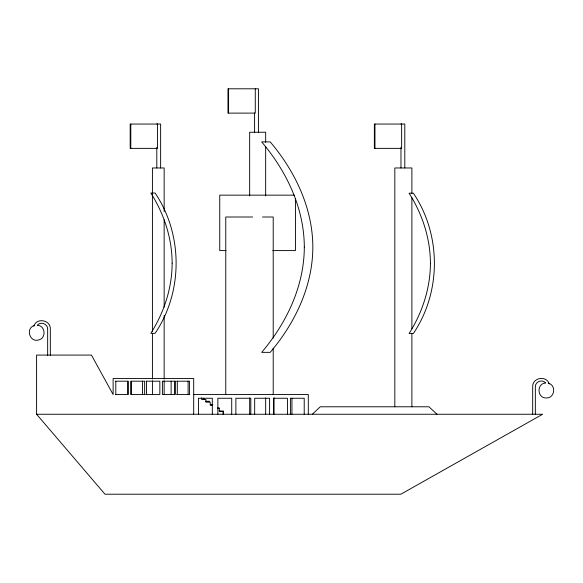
<?xml version="1.0" encoding="UTF-8"?>
<svg xmlns="http://www.w3.org/2000/svg" width="583" height="583" viewBox="0 0 583 583"><rect width="100%" height="100%" fill="white"/><g stroke="black" fill="none" stroke-linecap="round" stroke-linejoin="round"><path stroke-width="0.87" d="M33.821 326.145C36.408 317.363 50.706 319.819 50.32 328.958L50.32 355.608M312.32 414.251L320.227 406.788L428.95 406.788L436.98 414.251M37.647 324.906C41.08 321.197 47.901 324.09 47.653 329.133L47.653 355.615M34.732 325.46C25.288 327.595 29.398 342.826 38.638 339.962C46.567 338.271 45.445 325.474 37.334 325.285M545.666 383.038C536.396 383.322 537.052 398.4 546.315 397.97C554.783 398.364 556.554 385.02 548.268 383.213M156.805 124.041L160.631 124.041L160.631 167.97M400.973 124.041L404.799 124.041L404.799 167.97M294.357 195.152L219.747 195.152L219.747 250.595L226.066 250.595M252.621 217.007L225.767 217.007L225.767 394.523M262.467 217.007L273.208 217.007L273.208 338.082M272.72 250.595L295.428 250.595L295.428 198.788M115.667 381.195L128.049 381.195L128.049 394.523L115.667 394.523M146.034 381.195L159.844 381.195L159.844 394.523L146.034 394.523M176.554 381.195L189.555 381.195L189.555 394.523M145.145 394.523L130.789 394.523L130.789 381.195L144.65 381.195L144.65 394.523M176.554 394.523L189.701 394.523M193.694 394.523L308.305 394.523L308.305 414.251M205.5 401.279L209.683 401.279M210.485 404.755L212.882 404.755M212.62 405.229L210.223 405.229L210.223 402.175L205.952 402.175L205.952 399.515L201.689 399.515L201.689 397.817M217.685 407.976L219.281 407.976L219.281 411.299L223.012 411.299L223.012 414.251M217.576 408.348L219.281 408.348M219.281 411.117L223.544 411.117L223.544 414.251M36.591 414.251L542.635 414.251L400.842 494.209L104.984 494.209L36.591 414.251L36.591 355.076L91.444 355.076L113.124 394.523L113.124 378.535L193.694 378.535L193.694 414.251M545.353 382.659C541.92 378.95 535.099 381.843 535.347 386.879L535.347 414.251M549.179 383.898C546.592 375.117 532.294 377.573 532.68 386.704L532.68 414.251M411.89 193.388L411.89 167.97L394.829 167.97L394.829 406.788M411.89 197.929L411.89 328.695M411.89 333.236L411.89 406.788M400.973 147.346L400.973 167.97M374.964 124.055L374.964 148.366M304.217 414.251L304.217 398.255L290.407 398.255L290.407 414.251M291.952 398.255L291.952 414.251M287.441 414.251L287.441 398.255L273.58 398.255L273.58 414.251M274.046 397.723L274.046 414.251M273.208 348.095L273.208 394.523M269.601 414.251L269.601 398.255L254.676 398.255L254.676 414.251M265.666 142.267L265.666 132.246L249.67 132.246L249.67 195.975M265.666 146.814L265.666 195.975M265.666 397.883L265.666 414.251M258.422 132.713L258.422 88.791L227.982 88.805L227.982 113.109L255.267 113.109L255.267 88.805M254.596 112.993L254.596 132.713M250.814 414.251L250.814 398.255L235.889 398.255L235.889 414.251M249.67 397.883L249.67 414.251M231.721 414.251L231.721 398.255L217.86 398.255L217.86 414.251M228.587 88.805L228.587 113.109M212.314 414.251L212.314 398.255L198.453 398.255L198.453 414.251M203.824 398.276L203.824 399.778M188.105 381.195L188.105 394.523M177.298 381.195L177.298 394.523M174.776 381.195L174.776 394.523M171.118 381.195L171.118 394.523M164.151 211.636L164.151 167.97L152.418 167.97L152.418 331.742M164.151 219.827L164.151 307.175M164.151 315.367L164.151 379.059M164.151 380.874L164.151 394.523M156.805 147.346L156.805 167.97M152.418 333.563L152.418 379.059M152.418 380.874L152.418 394.523M146.515 381.195L146.515 394.523M142.485 381.195L142.485 394.523M131.292 381.195L131.292 394.523M130.796 124.055L130.796 148.366M127.925 381.195L127.925 394.523M115.791 381.195L115.791 394.523M172.145 263.173C172.08 288.031 164.085 312.43 150.822 333.33L155.085 333.33C183.12 291.813 183.12 234.534 155.085 193.024L150.822 193.024C164.085 213.925 172.08 238.323 172.145 263.173M430.422 263.348C430.356 288.199 422.362 312.597 409.098 333.498L413.362 333.498C441.389 291.981 441.389 234.709 413.362 193.192L409.098 193.192C422.362 214.092 430.356 238.491 430.422 263.348M304.311 247.134C304.209 286.158 286.566 323.04 261.665 352.358L270.199 352.358C295.093 323.04 312.743 286.158 312.838 247.134C312.743 208.109 295.093 171.22 270.199 141.902L261.665 141.902C286.566 171.22 304.209 208.109 304.311 247.134M157.468 124.055L130.184 124.055L130.184 148.366L157.468 148.366L157.468 124.055M401.636 124.055L374.359 124.055L374.359 148.366L401.636 148.366L401.636 124.055M175.184 381.195L162.395 381.195L162.395 394.523L175.184 394.523L175.184 381.195"/></g></svg>
